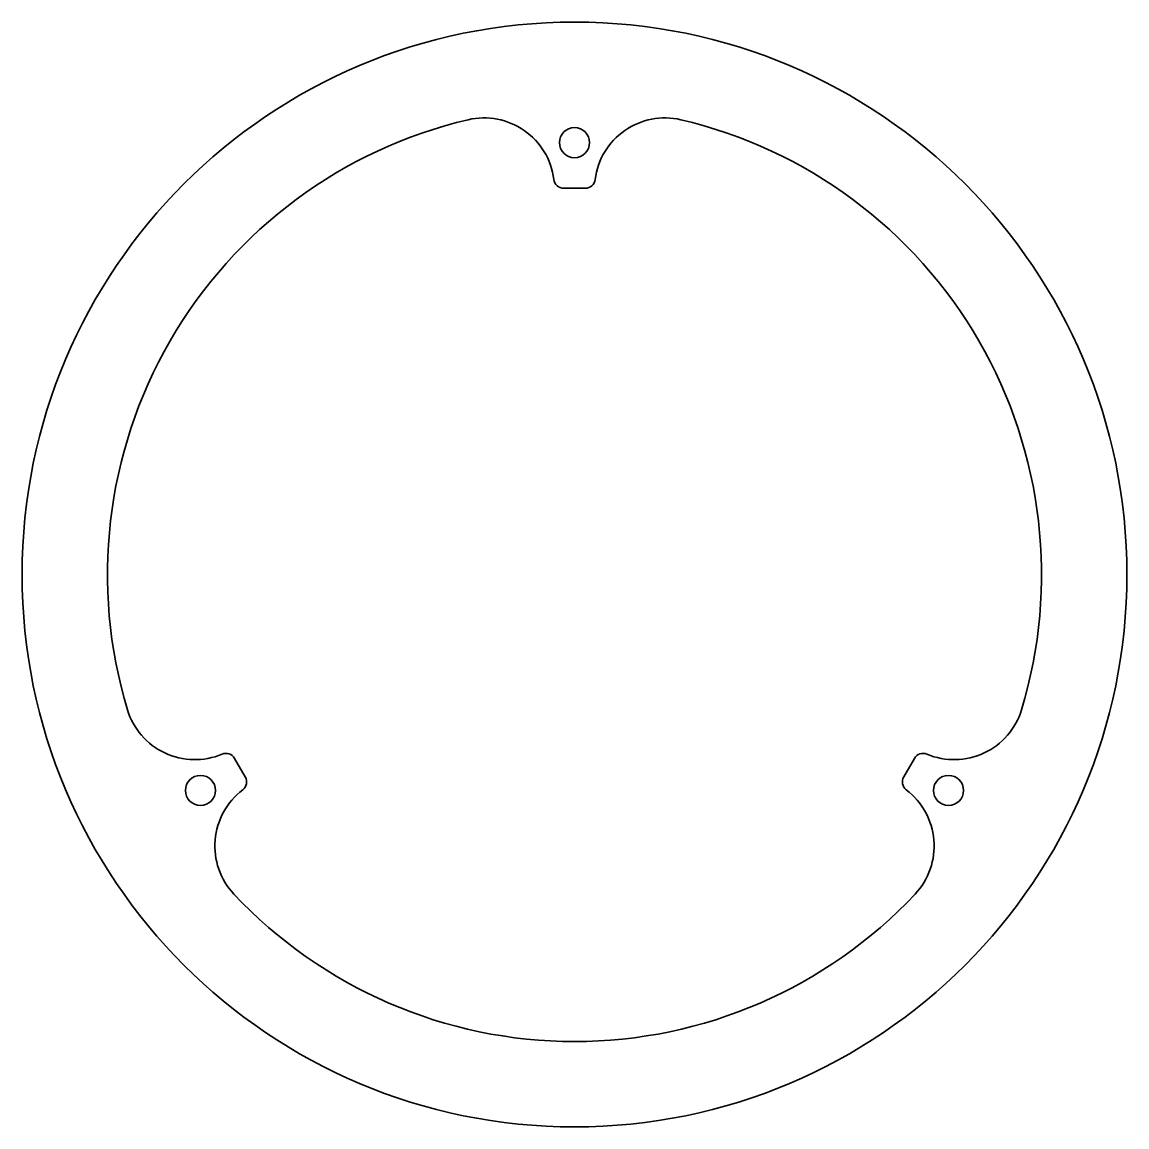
# Model space of a CAD drawing. Header units: millimetres. Extents: x 55 to 165, y 93 to 204.
import ezdxf

# ---------------------------------------------------------------- set-up
doc = ezdxf.new("R2010")
doc.units = ezdxf.units.MM
doc.header["$LTSCALE"] = 0.75
doc.layers.add('표시', color=7, linetype='Continuous', lineweight=35)

msp = doc.modelspace()

# ---------------------------------------------------------------- linework, layer by layer
at = {"layer": '표시', "extrusion": (-1e-16, -1, 0)}
for p, q in [((111.062746, 186.961019, 1), (108.937254, 186.961019, 1)), ((76.160407, 130.189855, 1), (77.223153, 128.349125, 1)), ((142.776847, 128.349125, 1), (143.839593, 130.189855, 1))]:
    msp.add_line(p, q, dxfattribs=at)
at = {"layer": '표시', "extrusion": (3e-16, 0, -1)}
msp.add_circle((-110, 148.5, -1), 55, dxfattribs=at)
at = {"layer": '표시'}
for centre in [(110, 191.5, 1), (72.760908, 127, 1), (147.239092, 127, 1)]:
    msp.add_circle(centre, 1.5, dxfattribs=at)
for centre, radius, start, end in [((110, 148.5, 1), 46.5, 103.170414, 196.829586), ((101, 186.961019, 1), 7, 7.180756, 103.170414), ((119, 186.96102, 1), 7, 76.829584, 172.819246), ((110, 148.5, 1), 46.5, 343.170414, 76.829586), ((72.19178, 137.063719, 1), 7, 196.829584, 292.819246), ((147.80822, 137.063719, 1), 7, 247.180756, 343.170414), ((81.19178, 121.475262, 1), 7, 127.180756, 223.170414), ((138.80822, 121.475262, 1), 7, 316.829584, 52.819246), ((110, 148.5, 1), 46.5, 223.170414, 316.829586)]:
    msp.add_arc(centre, radius, start, end, dxfattribs=at)
at = {"layer": '표시', "extrusion": (3e-16, 0, -1)}
for centre, start, end in [((-108.937254, 187.961019, -1), 270, 352.819244), ((-111.062746, 187.961019, -1), 187.180754, 270), ((-75.294382, 129.689855, -1), 67.180754, 150), ((-144.705618, 129.689855, -1), 30, 112.819244), ((-76.357128, 127.849125, -1), 150, 232.819244), ((-143.642872, 127.849125, -1), 307.180754, 30)]:
    msp.add_arc(centre, 1, start, end, dxfattribs=at)

doc.saveas('drawing.dxf')
